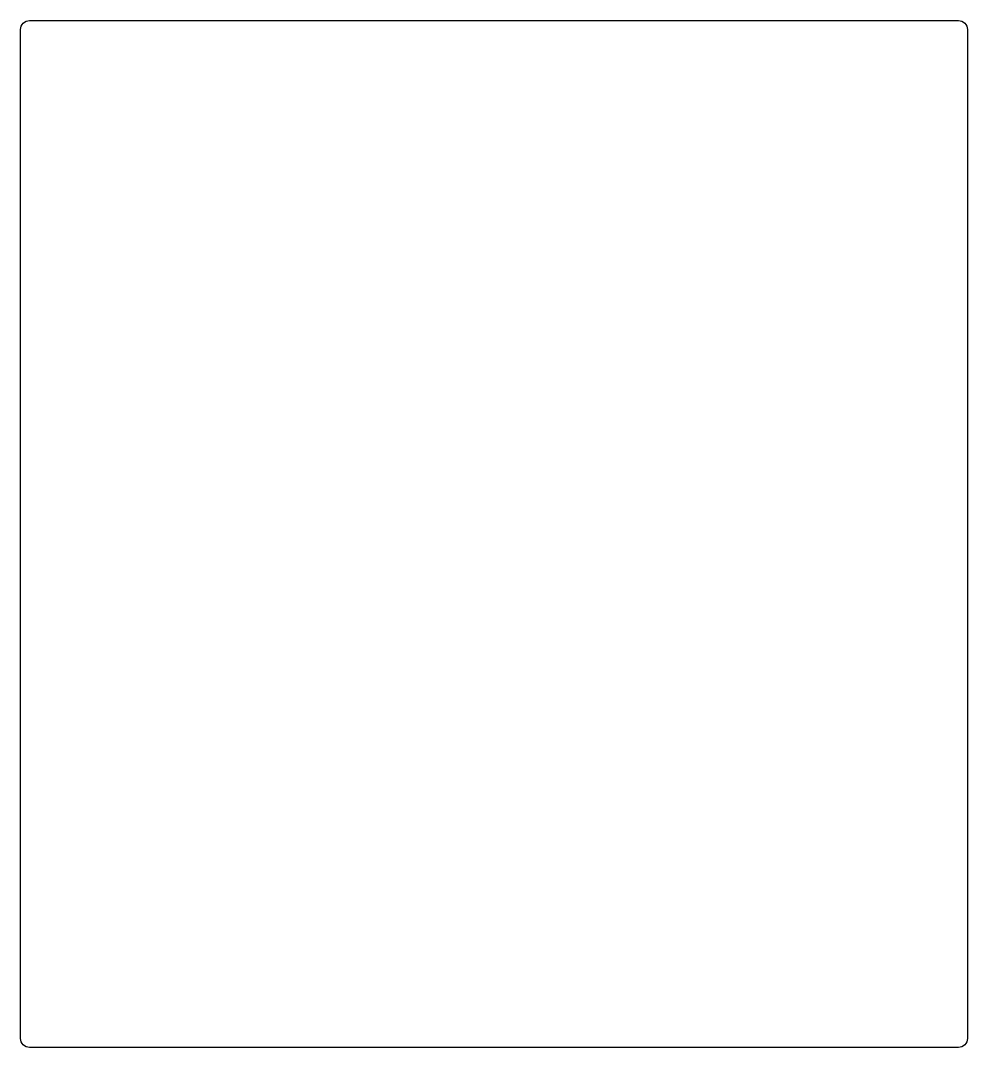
# Model space of a CAD drawing. Header units: millimetres. Extents: x -13 to 199, y -153 to 77.
import ezdxf

# ---------------------------------------------------------------- set-up
doc = ezdxf.new("R2010")
doc.units = ezdxf.units.MM
doc.layers.get('0').update_dxf_attribs({"linetype": 'CONTINUOUS'})

msp = doc.modelspace()

# ---------------------------------------------------------------- linework, layer by layer
msp.add_lwpolyline([(-11.15, -153.42, -0.414214), (-13.15, -151.42), (-13.15, 74.58, -0.414214), (-11.15, 76.58), (196.85, 76.58, -0.414214), (198.85, 74.58), (198.85, -151.42, -0.414214), (196.85, -153.42)], format="xyb", close=True)
msp.add_lwpolyline([(-11.15, -153.42, -0.414214), (-13.15, -151.42), (-13.15, 74.58, -0.414214), (-11.15, 76.58), (196.85, 76.58, -0.414214), (198.85, 74.58), (198.85, -151.42, -0.414214), (196.85, -153.42)], format="xyb", close=True)

doc.saveas('drawing.dxf')
